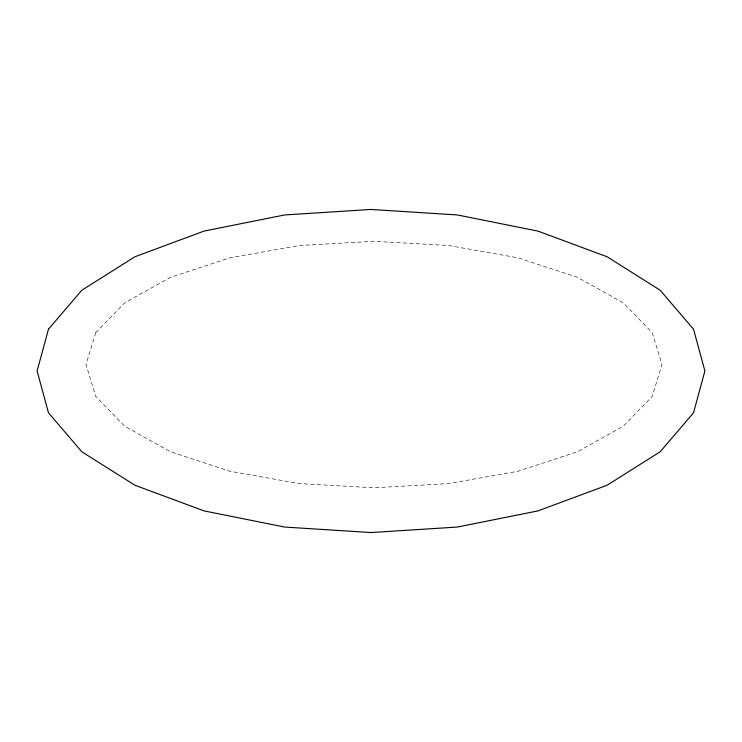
<?xml version="1.0" encoding="UTF-8"?>
<svg xmlns="http://www.w3.org/2000/svg" width="742" height="742" viewBox="0 0 742 742"><rect width="100%" height="100%" fill="white"/><g stroke="black" fill="none" stroke-linecap="round" stroke-linejoin="round"><path stroke-width="0.56" stroke-dasharray="3.71 2.78" d="M95.783 332.639L85.97 364.545L95.783 396.441L124.563 426.168L170.326 451.692L229.983 471.272L299.443 483.589L373.987 487.782L448.53 483.589L517.99 471.272L577.638 451.692L623.41 426.168L652.181 396.441L661.994 364.545L652.181 332.639L623.41 302.922L577.638 277.397L517.99 257.808L448.53 245.491L373.987 241.298L299.443 245.491L229.983 257.808L170.326 277.397L124.563 302.922L95.783 332.639"/><path stroke-width="1.11" d="M48.48 329.188L37.1 371L48.48 412.812L81.833 451.776L134.896 485.231L204.05 510.904L284.585 527.043L371 532.552L457.415 527.043L537.95 510.904L607.104 485.231L660.167 451.776L693.52 412.812L704.9 371L693.52 329.188L660.167 290.224L607.104 256.769L537.95 231.096L457.415 214.957L371 209.448L284.585 214.957L204.05 231.096L134.896 256.769L81.833 290.224L48.48 329.188"/></g></svg>
